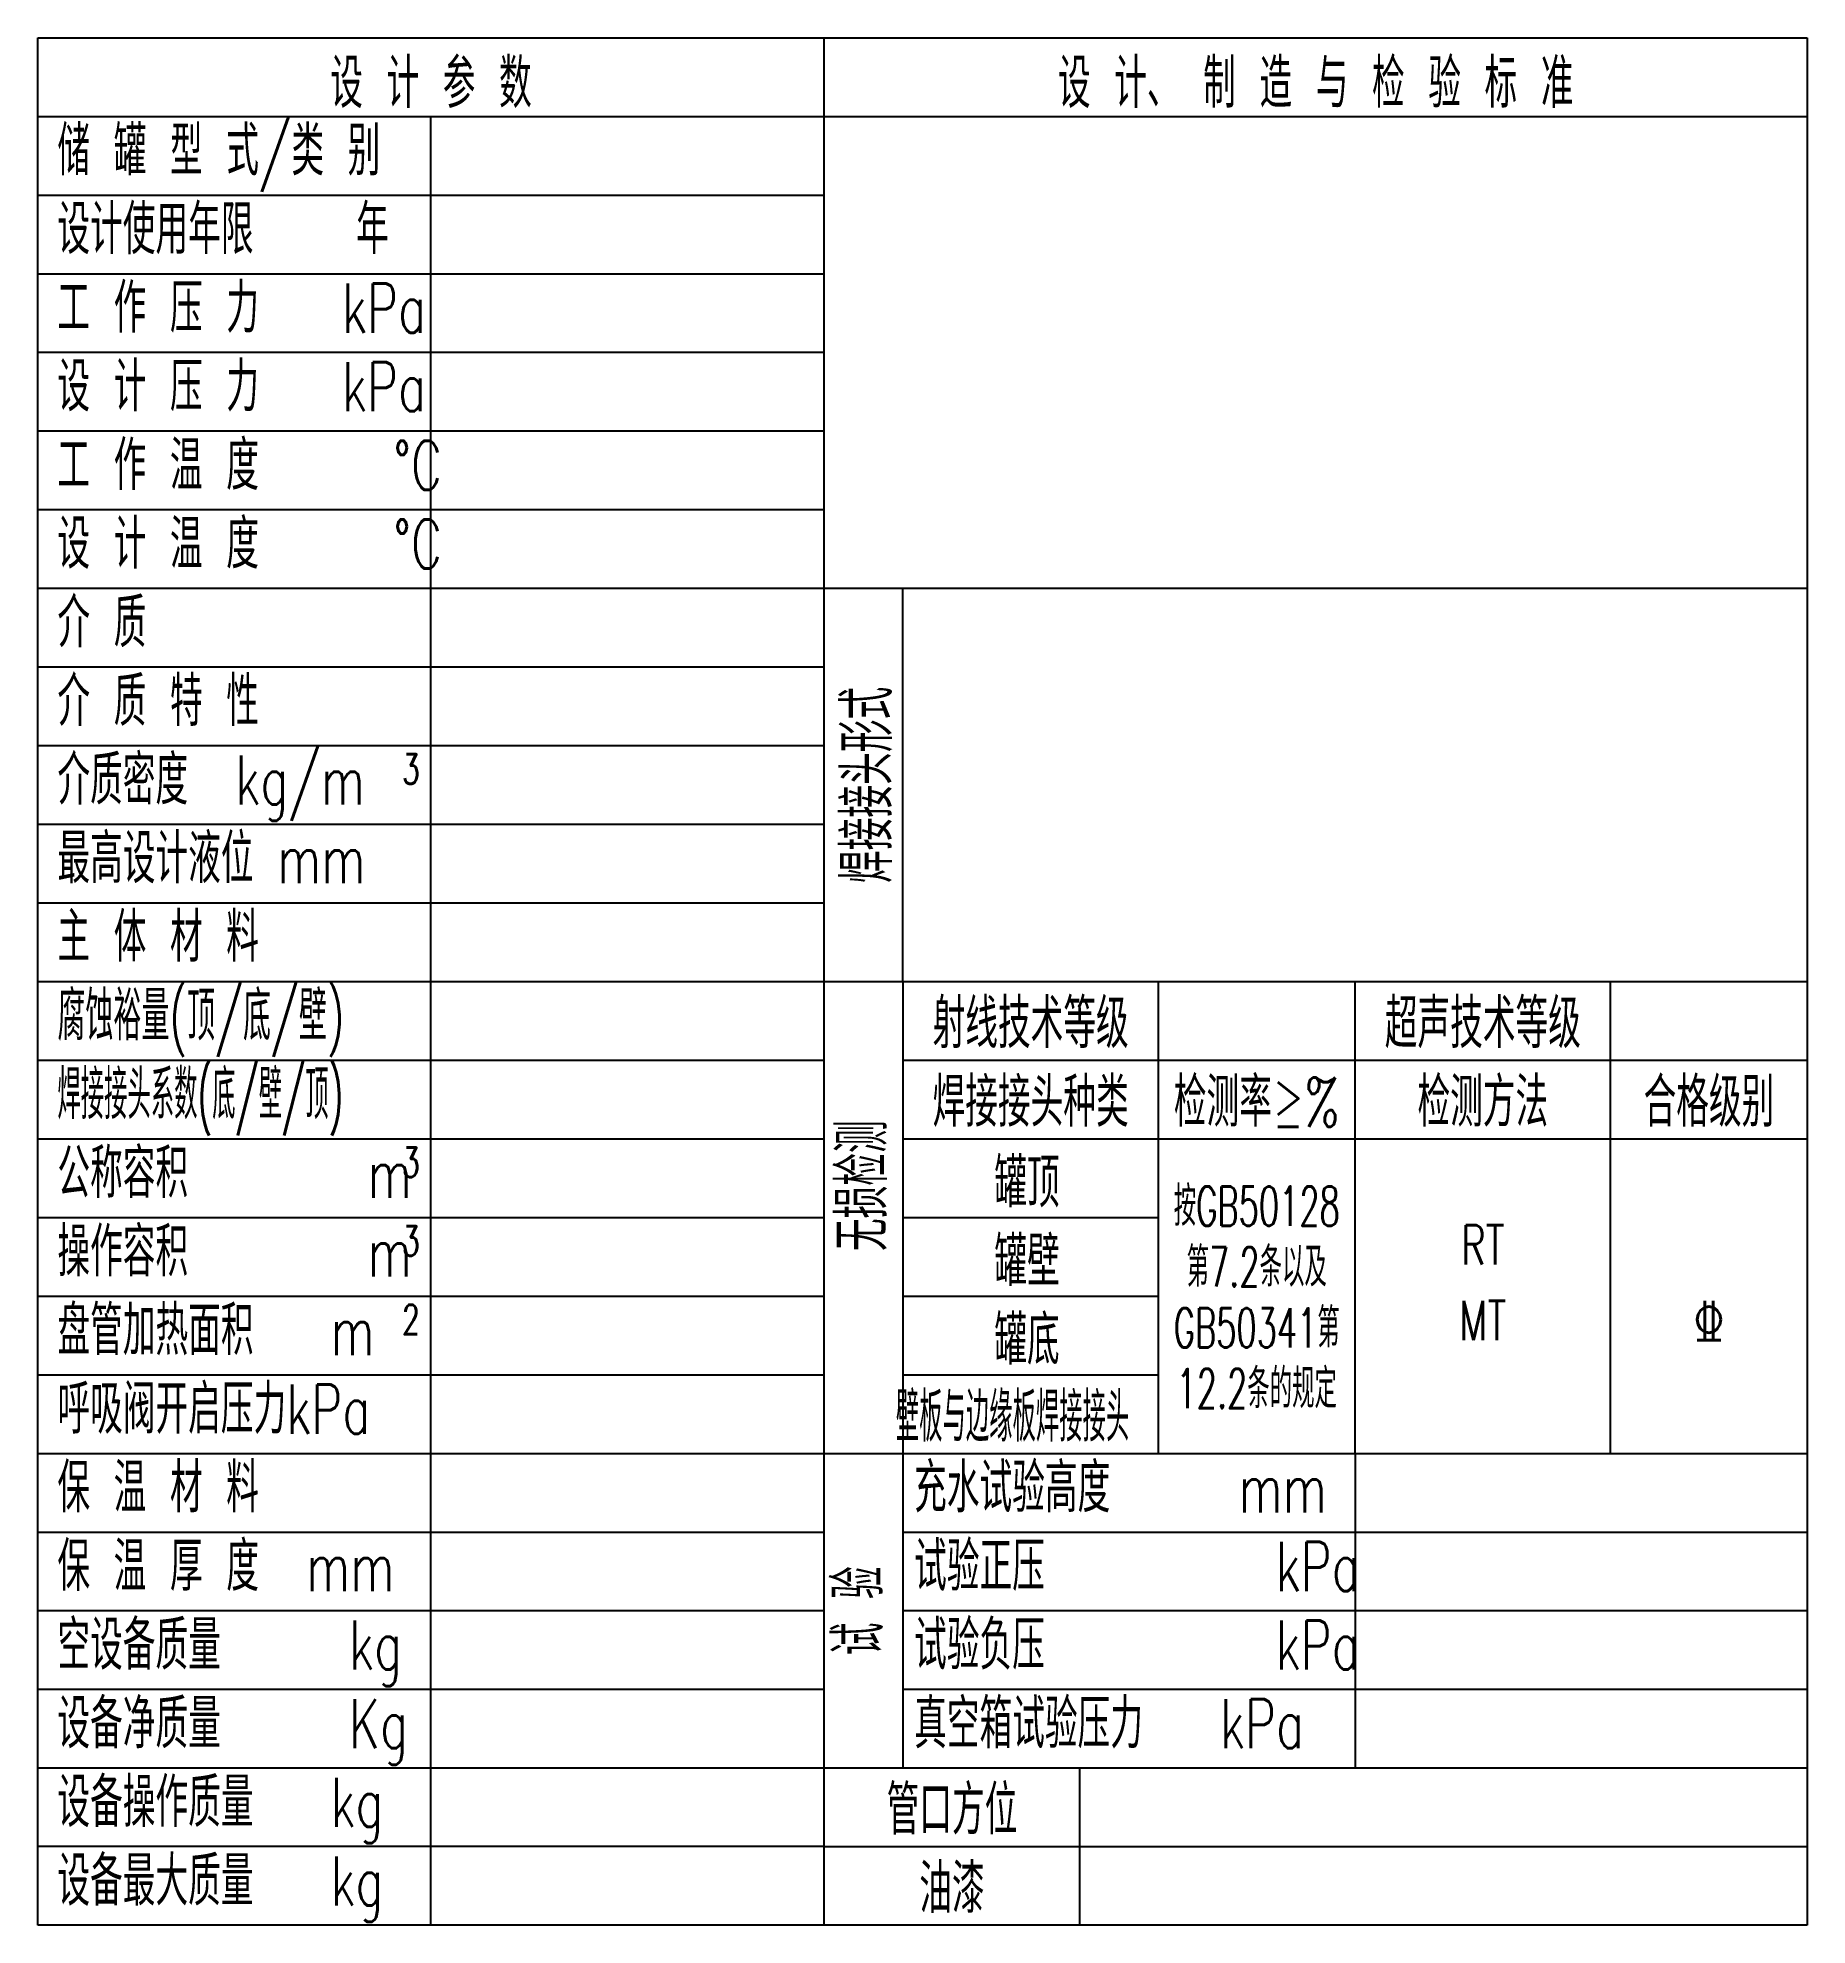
# Model space of a CAD drawing. Extents: x -180 to 0, y -192 to 0.
import ezdxf
from ezdxf.enums import TextEntityAlignment as Align

# ---------------------------------------------------------------- set-up
doc = ezdxf.new("R2010")
doc.units = 0
doc.header["$MEASUREMENT"] = 0
doc.layers.get('0').update_dxf_attribs({"linetype": 'CONTINUOUS'})
doc.styles.add('STADHLSD', font='romans.shx', dxfattribs={"width": 0.7, "bigfont": 'hlstd.shx'})

msp = doc.modelspace()

# ---------------------------------------------------------------- linework, layer by layer
at = {"color": 4, "linetype": 'Continuous'}
for p, q in [((-180, 0), (0, 0)), ((-100, -192), (-100, 0)), ((0, 0), (0, -192)), ((-100, -56), (0, -56)), ((-100, -96), (0, -96)), ((-100, -144), (0, -144)), ((-46, -144), (0, -144)), ((-100, -176), (0, -176)), ((0, -192), (-180, -192))]:
    msp.add_line(p, q, dxfattribs=at)
at = {"color": 2, "linetype": 'Continuous'}
for p, q in [((-180, -192), (-180, 0)), ((-180, -8), (-100, -8)), ((-140, -192), (-140, -8)), ((-100, -8), (0, -8)), ((-180, -16), (-100, -16)), ((-180, -24), (-100, -24)), ((-180, -32), (-100, -32)), ((-180, -40), (-100, -40)), ((-180, -48), (-100, -48)), ((-180, -56), (-100, -56)), ((-92, -96), (-92, -56)), ((-180, -64), (-100, -64)), ((-180, -72), (-100, -72)), ((-180, -80), (-100, -80)), ((-180, -88), (-100, -88)), ((-180, -96), (-100, -96)), ((-92, -96), (-92, -144)), ((-66, -144), (-66, -96)), ((-46, -144), (-46, -96)), ((-20, -144), (-20, -96)), ((-180, -104), (-100, -104)), ((-92, -104), (0, -104)), ((-180, -112), (-100, -112)), ((-92, -112), (0, -112)), ((-180, -120), (-100, -120)), ((-92, -120), (-66, -120)), ((-180, -128), (-100, -128)), ((-92, -128), (-66, -128)), ((-180, -136), (-100, -136)), ((-92, -136), (-66, -136)), ((-92, -144), (-92, -176)), ((-46, -144), (-46, -176)), ((-180, -144), (-100, -144)), ((-180, -152), (-100, -152)), ((-92, -152), (0, -152)), ((-180, -160), (-100, -160)), ((-92, -160), (0, -160)), ((-180, -168), (-100, -168)), ((-92, -168), (0, -168)), ((-180, -176), (-100, -176)), ((-74, -192), (-74, -176)), ((-100, -184), (-180, -184)), ((-100, -184), (0, -184))]:
    msp.add_line(p, q, dxfattribs=at)

# ---------------------------------------------------------------- texts
at = {"color": 2, "linetype": 'Continuous', "style": 'STADHLSD'}
for s, width, p in [('设 计 参 数', 0.7, (-140, -2.13)), ('设 计、 制 造 与 检 验 标 准', 0.7, (-50, -2.13)), ('射线技术等级', 0.7, (-79, -97.77)), ('超声技术等级', 0.7, (-33, -97.77)), ('焊接接头种类', 0.7, (-79, -105.77)), ('检测率≥%%%', 0.7, (-56, -105.77)), ('检测方法', 0.7, (-33, -105.77)), ('合格级别', 0.7, (-10, -105.77)), ('罐顶', 0.7, (-79.37, -113.97)), ('罐壁', 0.7, (-79.37, -121.97)), ('罐底', 0.7, (-79.37, -129.97)), ('壁板与边缘板焊接接头', 0.5, (-80.84, -137.8)), ('管口方位', 0.7, (-87, -177.77)), ('油漆', 0.7, (-87, -185.77))]:
    msp.add_text(s, height=5, dxfattribs=dict(at, width=width)).set_placement(p, align=Align.TOP_CENTER)
for s, height, width, p in [('储 罐 型 式/类 别', 5, 0.7, (-178, -9)), ('设计使用年限    年', 5, 0.7, (-178, -17)), ('工 作 压 力   kPa', 5, 0.7, (-178, -25)), ('设 计 压 力   kPa', 5, 0.7, (-178, -33)), ('工 作 温 度     %%DC', 5, 0.7, (-178, -41)), ('设 计 温 度     %%DC', 5, 0.7, (-178, -49)), ('介 质', 5, 0.7, (-178, -57)), ('介 质 特 性', 5, 0.7, (-178, -65)), ('介质密度  kg/m', 5, 0.7, (-178, -73)), ('3', 3, 0.7, (-142.94, -72.89)), ('最高设计液位 mm', 5, 0.7, (-178, -81)), ('主 体 材 料', 5, 0.7, (-178, -89)), ('腐蚀裕量(顶/底/壁)', 5, 0.6, (-178, -97)), ('焊接接头系数(底/壁/顶)', 5, 0.5, (-178, -105)), ('公称容积       m', 5, 0.7, (-178, -113)), ('3', 3, 0.7, (-142.94, -112.89)), ('操作容积       m', 5, 0.7, (-178, -121)), ('3', 3, 0.7, (-142.94, -120.89)), ('盘管加热面积   m', 5, 0.7, (-178, -129)), ('2', 3, 0.7, (-142.94, -128.89)), ('呼吸阀开启压力kPa', 5, 0.7, (-178, -137)), ('保 温 材 料', 5, 0.7, (-178, -145)), ('充水试验高度     mm', 5, 0.7, (-90.85, -145)), ('保 温 厚 度  mm', 5, 0.7, (-178, -153)), ('试验正压         kPa', 5, 0.7, (-90.85, -153)), ('空设备质量     kg', 5, 0.7, (-178, -161)), ('试验负压         kPa', 5, 0.7, (-90.85, -161)), ('设备净质量     Kg', 5, 0.7, (-178, -169)), ('真空箱试验压力   kPa', 5, 0.7, (-90.85, -169)), ('设备操作质量   kg', 5, 0.7, (-178, -177)), ('设备最大质量   kg', 5, 0.7, (-178, -185))]:
    msp.add_text(s, height=height, dxfattribs=dict(at, width=width)).set_placement(p, align=Align.TOP_LEFT)
at = {"color": 2, "linetype": 'Continuous', "style": 'STADHLSD', "width": 0.7}
for s, p in [('焊接接头形式', (-98.11, -76)), ('无损检测', (-98.62, -116.77)), ('试 验', (-99, -160.01))]:
    msp.add_text(s, height=5, rotation=90, dxfattribs=at).set_placement(p, align=Align.TOP_CENTER)
at = {"color": 7, "linetype": 'Continuous', "style": 'STADHLSD'}
for s, width, p in [('按GB50128', 0.6, (-56, -120.85)), ('RT', 0.7, (-33, -124.8)), ('第7.2条以及', 0.6, (-56, -127.04)), ('MT', 0.7, (-33, -132.49)), ('GB50341第', 0.6, (-56, -133.23)), ('12.2条的规定', 0.6, (-56, -139.41))]:
    msp.add_text(s, height=4, dxfattribs=dict(at, width=width)).set_placement(p, align=Align.CENTER)
msp.add_text('\x84', height=4, dxfattribs=at).set_placement((-10, -132.49), align=Align.CENTER)

doc.saveas('drawing.dxf')
